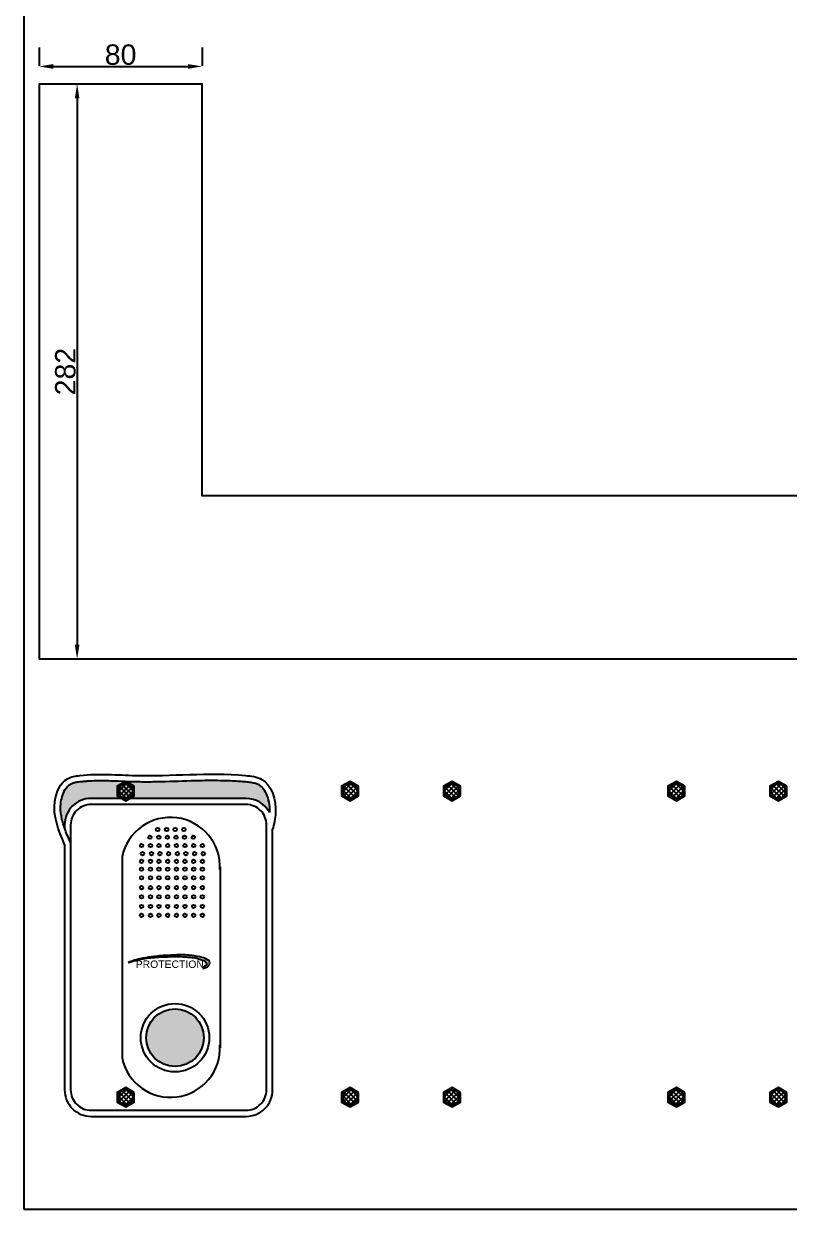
# Model space of a CAD drawing. Header units: millimetres. Extents: x 1729 to 7209, y 940 to 3564.
# Drawn here: x 1801 to 2176, y 2063 to 2645 of the extents above; entities that cross this region are included whole.
import ezdxf

# ---------------------------------------------------------------- set-up
doc = ezdxf.new("R2010")
doc.units = ezdxf.units.MM
doc.layers.add('Parafuso', color=5, linetype='Continuous')
doc.layers.add('Traço-fino', color=7, linetype='Continuous', transparency=0.7)
doc.styles.get("Standard").update_dxf_attribs({"font": 'arial.ttf'})
doc.dimstyles.new('ISO-25', dxfattribs={"dimtxt": 10, "dimasz": 7, "dimexe": 0.25, "dimexo": 18, "dimtad": 1, "dimtxsty": 'Standard', "dimcen": 2.5, "dimclrd": 1, "dimadec": 0, "dimazin": 0, "dimtfac": 1, "dimtmove": 0, "dimatfit": 3, "dimfxl": 0, "dimarcsym": 0})

# ---------------------------------------------------------------- blocks, each defined once
blk = doc.blocks.new('*D3')
at = {"color": 0, "lineweight": -2}
for p, q in [((1808.13, 2632.95), (1808.13, 2623.9)), ((1888.13, 2632.95), (1888.13, 2623.9))]:
    blk.add_line(p, q, dxfattribs=at)
at = {"color": 1, "lineweight": -2}
blk.add_line((1815.13, 2623.65), (1881.13, 2623.65), dxfattribs=at)
at = {"color": 1}
for points in [[(1815.13, 2624.81), (1815.13, 2622.48), (1808.13, 2623.65)], [(1881.13, 2624.81), (1881.13, 2622.48), (1888.13, 2623.65)]]:
    blk.add_solid(points, dxfattribs=at)
at = {"layer": 'Defpoints', "color": 0}
for p in [(1888.13, 2623.65), (1808.13, 2614.95), (1888.13, 2614.95)]:
    blk.add_point(p, dxfattribs=at)
at = {"color": 0, "insert": (1848.13, 2629.38), "char_height": 10, "attachment_point": 5}
blk.add_mtext('80', dxfattribs=at)
blk = doc.blocks.new('*D4')
at = {"color": 0, "lineweight": -2}
for p, q in [((1826.13, 2614.95), (1827.06, 2614.95)), ((1826.13, 2332.95), (1827.06, 2332.95))]:
    blk.add_line(p, q, dxfattribs=at)
at = {"color": 1, "lineweight": -2}
blk.add_line((1826.81, 2607.95), (1826.81, 2339.95), dxfattribs=at)
at = {"color": 1}
for points in [[(1825.64, 2607.95), (1827.97, 2607.95), (1826.81, 2614.95)], [(1825.64, 2339.95), (1827.97, 2339.95), (1826.81, 2332.95)]]:
    blk.add_solid(points, dxfattribs=at)
at = {"layer": 'Defpoints', "color": 0}
for p in [(1808.13, 2614.95), (1808.13, 2332.95), (1826.81, 2332.95)]:
    blk.add_point(p, dxfattribs=at)
at = {"color": 0, "insert": (1821.07, 2473.95), "char_height": 10, "attachment_point": 5, "rotation": 90}
blk.add_mtext('282', dxfattribs=at)
blk = doc.blocks.new('*U9')
at = {"layer": 'Parafuso'}
h = blk.add_hatch(dxfattribs=at)
h.set_pattern_fill('ANSI37', color=256, scale=0.522152)
h.set_pattern_definition([(45, (-39290.916, 24164.886), (-1.17226415, 1.17226415), []), (135, (-39290.916, 24164.886), (-1.17226415, -1.17226415), [])])
h.paths.add_polyline_path([(-3.77, 0, 1), (3.77, 0, 1)])
at = {"layer": 'Parafuso', "linetype": 'ByBlock', "ltscale": 0.002}
for p, q in [((-4.12, 2.38), (-3.67, 2.12)), ((0, 4.76), (0, 4.24)), ((4.12, 2.38), (3.67, 2.12)), ((-4.12, -2.38), (-3.67, -2.12)), ((0, -4.76), (0, -4.24)), ((3.67, -2.12), (4.12, -2.38)), ((4.06, -2.34), (3.67, -2.12))]:
    blk.add_line(p, q, dxfattribs=at)
at = {"layer": 'Parafuso'}
blk.add_lwpolyline([(4.12, 2.38), (0, 4.76), (-4.12, 2.38), (-4.12, -2.38), (0, -4.76), (4.12, -2.38)], close=True, dxfattribs=at)
at = {"layer": 'Parafuso', "linetype": 'ByBlock', "ltscale": 0.002}
blk.add_circle((0, 0), 3.77, dxfattribs=at)
for centre, start, end in [((-3.68, 3.33), 270.40144, 310.25446), ((-4.72, 1.52), 349.74554, 29.59856), ((-1.04, 4.85), 289.74554, 329.59856), ((1.04, 4.85), 210.40144, 250.25446), ((3.68, 3.33), 229.74554, 269.59856), ((4.72, 1.52), 150.40144, 190.25446), ((-4.72, -1.52), 330.40144, 10.25446), ((-3.68, -3.33), 49.74554, 89.59856), ((-1.04, -4.85), 30.40144, 70.25446), ((1.04, -4.85), 109.74554, 149.59856), ((3.68, -3.33), 90.40144, 130.25446), ((4.72, -1.52), 169.74553, 209.59855)]:
    blk.add_arc(centre, 1.21, start, end, dxfattribs=at)
blk = doc.blocks.new('Interfone')
h = blk.add_hatch(color=256)
h.dxf.hatch_style = 1
edge = h.paths.add_edge_path()
edge.add_spline(control_points=[(3192.88, 2609.38), (3192.89, 2609.58), (3192.9, 2609.78), (3192.91, 2610.67), (3192.89, 2611.38), (3192.71, 2613.6), (3192.44, 2615.13), (3191.58, 2617.96), (3191.01, 2619.25), (3189.97, 2620.86), (3189.6, 2621.35), (3188.81, 2622.18), (3188.39, 2622.53), (3187.75, 2622.95), (3187.54, 2623.08), (3186.78, 2623.46), (3186.16, 2623.68), (3184.76, 2624.04), (3183.98, 2624.18), (3182.73, 2624.35), (3182.3, 2624.39), (3181.42, 2624.48), (3180.97, 2624.52), (3179.5, 2624.65), (3178.47, 2624.72), (3176.25, 2624.87), (3175.04, 2624.93), (3170.42, 2625.13), (3167.04, 2625.17), (3161.97, 2625.15), (3160.29, 2625.13), (3153.05, 2624.98), (3147.52, 2624.76), (3139.2, 2624.53), (3136.42, 2624.48), (3132.25, 2624.46), (3130.85, 2624.46), (3128.05, 2624.5), (3126.65, 2624.53), (3123.06, 2624.65), (3120.87, 2624.75), (3115.56, 2624.96), (3112.45, 2625.07), (3107.78, 2625.04), (3106.23, 2624.99), (3103.9, 2624.87), (3103.13, 2624.81), (3101.96, 2624.71), (3101.57, 2624.68), (3100.79, 2624.6), (3100.4, 2624.55), (3099.54, 2624.45), (3099.07, 2624.39), (3098.02, 2624.22), (3097.46, 2624.1), (3096.44, 2623.81), (3095.99, 2623.65), (3095.4, 2623.36), (3095.23, 2623.26), (3094.81, 2622.99), (3094.58, 2622.81), (3093.89, 2622.2), (3093.44, 2621.7), (3092.44, 2620.23), (3091.92, 2619.18), (3091.12, 2616.89), (3090.82, 2615.65), (3090.54, 2613.62), (3090.48, 2612.8), (3090.43, 2609.99), (3090.69, 2608), (3091.48, 2604.6), (3091.91, 2603.2), (3092.41, 2601.78)], knot_values=[7.463101, 7.463101, 7.463101, 7.463101, 8.111265, 8.111265, 10.334947, 10.334947, 15.061931, 15.061931, 19.788915, 19.788915, 22.177625, 22.177625, 24.566334, 24.566334, 25.726624, 25.726624, 28.395847, 28.395847, 31.06507, 31.06507, 32.399681, 32.399681, 33.734293, 33.734293, 36.752746, 36.752746, 40.334595, 40.334595, 50.504797, 50.504797, 55.589899, 55.589899, 72.392507, 72.392507, 80.793812, 80.793812, 84.994464, 84.994464, 89.195116, 89.195116, 95.81117, 95.81117, 105.331951, 105.331951, 110.092341, 110.092341, 112.472537, 112.472537, 113.662634, 113.662634, 114.852732, 114.852732, 116.339562, 116.339562, 118.357618, 118.357618, 120.375674, 120.375674, 121.391917, 121.391917, 122.751525, 122.751525, 125.509227, 125.509227, 129.526554, 129.526554, 133.543882, 133.543882, 136.278523, 136.278523, 143.052796, 143.052796, 147.751517, 147.751517, 147.751517, 147.751517], degree=3, periodic=0)
edge.add_line((3092.41, 2601.78), (3092.41, 2603.26))
edge.add_arc((3105.41, 2603.26), 13, 90, 180, ccw=False)
edge.add_line((3105.41, 2616.26), (3181.41, 2616.26))
edge.add_arc((3181.41, 2603.26), 13, 28.09171, 90, ccw=False)
h = blk.add_hatch(color=256)
h.dxf.hatch_style = 1
edge = h.paths.add_edge_path()
edge.add_spline(control_points=[(3123.6, 2535.71), (3124.6, 2536.13), (3127.36, 2537.28), (3132.26, 2538.17), (3138.51, 2539.05), (3145.63, 2539.38), (3152.58, 2539.69), (3158.36, 2538.64), (3161.77, 2537.77), (3163.66, 2536.33), (3163.47, 2534.03), (3162.16, 2533.33), (3160.31, 2532.8), (3160.35, 2533.36), (3160.88, 2533.99), (3162.19, 2534.29), (3162.05, 2536.3), (3159.38, 2537.09), (3156.72, 2538.18), (3153.41, 2538.37), (3148.74, 2538.75), (3139.97, 2538.61), (3130.85, 2537.86), (3124.84, 2536.08), (3123.6, 2535.71)], knot_values=[0, 0, 0, 0, 3.244395, 8.936638, 14.847588, 22.192207, 30.333477, 35.624164, 39.6951, 40.970218, 42.22291, 45.715505, 46.045516, 46.124997, 47.244588, 48.325726, 49.682953, 51.751303, 55.856897, 58.611654, 61.541693, 69.941493, 84.896392, 88.746539, 88.746539, 88.746539, 88.746539], degree=3, periodic=0)
h = blk.add_hatch(color=256)
h.dxf.hatch_style = 1
h.paths.add_polyline_path([(3160.72, 2498.86, 1), (3132.42, 2498.86, 1)])
blk.add_line((3168.65, 2582.67), (3168.65, 2493.87))
for points in [[(3192.88, 2609.38, 0.276894), (3181.41, 2616.26), (3105.41, 2616.26, 0.414214), (3092.41, 2603.26), (3092.41, 2601.78)], [(3168.61, 2581.34, 0.929267), (3120.6, 2587.53), (3120.6, 2489.01, 0.929267), (3168.61, 2495.21)], [(3092.41, 2593.71), (3092.41, 2473.26, 0.414214), (3105.41, 2460.26), (3181.41, 2460.26, 0.414214), (3194.41, 2473.26), (3194.41, 2601.1)]]:
    blk.add_lwpolyline(points, format="xyb")
blk.add_lwpolyline([(3105.41, 2463.26), (3181.41, 2463.26, 0.414214), (3191.41, 2473.26), (3191.41, 2603.26, 0.414214), (3181.41, 2613.26), (3105.41, 2613.26, 0.414214), (3095.41, 2603.26), (3095.41, 2473.26, 0.414214)], format="xyb", close=True)
for centre, radius in [((3138.09, 2601.03), 0.847), ((3142.47, 2601.03), 0.847), ((3146.64, 2601.03), 0.847), ((3150.91, 2601.03), 0.847), ((3134.26, 2597.2), 0.847), ((3138.64, 2597.2), 0.847), ((3142.81, 2597.2), 0.847), ((3147.08, 2597.2), 0.847), ((3151.25, 2597.2), 0.847), ((3155.52, 2597.2), 0.847), ((3130.18, 2593.11), 0.847), ((3130.64, 2589.18), 0.847), ((3134.55, 2593.11), 0.847), ((3135.02, 2589.18), 0.847), ((3138.72, 2593.11), 0.847), ((3139.18, 2589.18), 0.847), ((3142.99, 2593.11), 0.847), ((3143.46, 2589.18), 0.847), ((3147.27, 2593.11), 0.847), ((3147.73, 2589.18), 0.847), ((3151.44, 2593.11), 0.847), ((3151.9, 2589.18), 0.847), ((3155.71, 2593.11), 0.847), ((3156.17, 2589.18), 0.847), ((3159.98, 2593.11), 0.847), ((3160.44, 2589.18), 0.847), ((3130.18, 2585.41), 0.847), ((3134.55, 2585.41), 0.847), ((3138.72, 2585.41), 0.847), ((3142.99, 2585.41), 0.847), ((3147.27, 2585.41), 0.847), ((3151.44, 2585.41), 0.847), ((3155.71, 2585.41), 0.847), ((3159.98, 2585.41), 0.847), ((3130.18, 2581.55), 0.847), ((3130.18, 2577.28), 0.847), ((3134.55, 2581.55), 0.847), ((3134.55, 2577.28), 0.847), ((3138.72, 2581.55), 0.847), ((3138.72, 2577.28), 0.847), ((3142.99, 2581.55), 0.847), ((3142.99, 2577.28), 0.847), ((3147.27, 2581.55), 0.847), ((3147.27, 2577.28), 0.847), ((3151.44, 2581.55), 0.847), ((3151.44, 2577.28), 0.847), ((3155.71, 2581.55), 0.847), ((3155.71, 2577.28), 0.847), ((3159.98, 2581.55), 0.847), ((3159.98, 2577.28), 0.847), ((3130.18, 2572.46), 0.847), ((3134.55, 2572.46), 0.847), ((3138.72, 2572.46), 0.847), ((3142.99, 2572.46), 0.847), ((3147.27, 2572.46), 0.847), ((3151.44, 2572.46), 0.847), ((3155.71, 2572.46), 0.847), ((3159.98, 2572.46), 0.847), ((3130.18, 2567.96), 0.847), ((3134.55, 2567.96), 0.847), ((3138.72, 2567.96), 0.847), ((3142.99, 2567.96), 0.847), ((3147.27, 2567.96), 0.847), ((3151.44, 2567.96), 0.847), ((3155.71, 2567.96), 0.847), ((3159.98, 2567.96), 0.847), ((3130.18, 2563.27), 0.847), ((3130.18, 2558.9), 0.847), ((3134.55, 2563.27), 0.847), ((3134.55, 2558.9), 0.847), ((3138.72, 2563.27), 0.847), ((3138.72, 2558.9), 0.847), ((3142.99, 2563.27), 0.847), ((3142.99, 2558.9), 0.847), ((3147.27, 2563.27), 0.847), ((3147.27, 2558.9), 0.847), ((3151.44, 2563.27), 0.847), ((3151.44, 2558.9), 0.847), ((3155.71, 2563.27), 0.847), ((3155.71, 2558.9), 0.847), ((3159.98, 2563.27), 0.847), ((3159.98, 2558.9), 0.847), ((3146.57, 2498.86), 16.77), ((3146.57, 2498.86), 14.15)]:
    blk.add_circle(centre, radius)
for points in [[(3092.41, 2593.71), (3087.69, 2614.92), (3093.83, 2625.91), (3099.96, 2627.52), (3127.2, 2627.52), (3181.09, 2627.52), (3189.14, 2625.61), (3195.87, 2609.14), (3194.41, 2601.1)], [(3123.6, 2535.71), (3126.63, 2536.88), (3132.19, 2538.12), (3138.04, 2538.9), (3145.37, 2539.36), (3153.52, 2539.36), (3158.74, 2538.5), (3162.56, 2537.12), (3163.47, 2536.22), (3163.47, 2534.96), (3160.65, 2532.9), (3160.32, 2532.9), (3160.32, 2532.98), (3160.96, 2533.89), (3161.9, 2534.44), (3161.9, 2535.8), (3160.14, 2536.88), (3156.22, 2538.09), (3153.48, 2538.38), (3150.55, 2538.58), (3142.15, 2538.58), (3127.31, 2536.75), (3123.6, 2535.71)]]:
    blk.add_spline(points, degree=3)
blk.add_open_spline([(3095.41, 2594.32), (3095.33, 2594.51), (3095.26, 2594.69), (3095.18, 2594.88), (3095.18, 2594.88), (3095.18, 2594.88), (3095.17, 2594.89), (3094.93, 2595.45), (3094.7, 2596.01), (3093.99, 2597.69), (3093.54, 2598.79), (3092.31, 2601.95), (3091.63, 2603.98), (3090.69, 2608), (3090.43, 2609.99), (3090.48, 2612.8), (3090.54, 2613.62), (3090.82, 2615.65), (3091.12, 2616.89), (3091.92, 2619.18), (3092.44, 2620.23), (3093.44, 2621.7), (3093.89, 2622.2), (3094.58, 2622.81), (3094.81, 2622.99), (3095.23, 2623.26), (3095.4, 2623.36), (3095.99, 2623.65), (3096.44, 2623.81), (3097.46, 2624.1), (3098.02, 2624.22), (3099.07, 2624.39), (3099.54, 2624.45), (3100.4, 2624.55), (3100.79, 2624.6), (3101.57, 2624.68), (3101.96, 2624.71), (3103.13, 2624.81), (3103.9, 2624.87), (3106.23, 2624.99), (3107.78, 2625.04), (3112.45, 2625.07), (3115.56, 2624.96), (3120.87, 2624.75), (3123.06, 2624.65), (3126.65, 2624.53), (3128.05, 2624.5), (3130.85, 2624.46), (3132.25, 2624.46), (3136.42, 2624.48), (3139.2, 2624.53), (3147.52, 2624.76), (3153.05, 2624.98), (3160.29, 2625.13), (3161.97, 2625.15), (3167.04, 2625.17), (3170.42, 2625.13), (3175.04, 2624.93), (3176.25, 2624.87), (3178.47, 2624.72), (3179.5, 2624.65), (3180.97, 2624.52), (3181.42, 2624.48), (3182.3, 2624.39), (3182.73, 2624.35), (3183.98, 2624.18), (3184.76, 2624.04), (3186.16, 2623.68), (3186.78, 2623.46), (3187.54, 2623.08), (3187.75, 2622.95), (3188.39, 2622.53), (3188.81, 2622.18), (3189.6, 2621.35), (3189.97, 2620.86), (3191.01, 2619.25), (3191.58, 2617.96), (3192.44, 2615.13), (3192.71, 2613.6), (3192.89, 2611.38), (3192.91, 2610.67), (3192.9, 2609.78), (3192.89, 2609.58), (3192.88, 2609.38)], degree=3, knots=[-0.596131, -0.596131, -0.596131, -0.596131, -0.006757, -0.006757, -0.006757, 0, 0, 0, 1.79585, 1.79585, 5.38755, 5.38755, 12.161823, 12.161823, 18.936095, 18.936095, 21.670736, 21.670736, 25.688064, 25.688064, 29.705391, 29.705391, 32.463094, 32.463094, 33.822701, 33.822701, 34.838944, 34.838944, 36.857, 36.857, 38.875056, 38.875056, 40.361886, 40.361886, 41.551984, 41.551984, 42.742082, 42.742082, 45.122277, 45.122277, 49.882667, 49.882667, 59.403448, 59.403448, 66.019502, 66.019502, 70.220155, 70.220155, 74.420807, 74.420807, 82.822111, 82.822111, 99.62472, 99.62472, 104.709821, 104.709821, 114.880024, 114.880024, 118.461872, 118.461872, 121.480325, 121.480325, 122.814937, 122.814937, 124.149548, 124.149548, 126.818771, 126.818771, 129.487994, 129.487994, 130.648284, 130.648284, 133.036994, 133.036994, 135.425703, 135.425703, 140.152687, 140.152687, 144.879672, 144.879672, 147.103353, 147.103353, 147.751517, 147.751517, 147.751517, 147.751517])
at = {"insert": (3127.31, 2536.75), "char_height": 3.649, "attachment_point": 1}
blk.add_mtext_dynamic_manual_height_columns('PROTECTION', width=60.8215, gutter_width=165.25, heights=[0], dxfattribs=at)

msp = doc.modelspace()

# ---------------------------------------------------------------- linework, layer by layer
msp.add_lwpolyline([(1800.631, 2062.949), (2900.631, 2062.949), (2900.631, 2862.949), (1800.631, 2862.949)], close=True)
for centre in [(1850.631, 2268.099), (1960.631, 2268.099), (2010.631, 2268.099), (2120.631, 2268.099), (2170.631, 2268.099), (1850.631, 2117.949), (1960.631, 2117.949), (2010.631, 2117.949), (2120.631, 2117.949), (2170.631, 2117.949)]:
    msp.add_circle(centre, 3.5)
at = {"layer": 'Traço-fino'}
msp.add_lwpolyline([(2900.631, 2412.949), (1888.131, 2412.949), (1888.131, 2614.949), (1808.131, 2614.949), (1808.131, 2332.949), (1808.131, 2332.949), (2900.631, 2332.949)], dxfattribs=at)

# ---------------------------------------------------------------- block references
at = {"layer": 'Parafuso'}
for p in [(1850.631, 2268.099), (1960.631, 2268.099), (2010.631, 2268.099), (2120.631, 2268.099), (2170.631, 2268.099), (1850.631, 2117.949), (1960.631, 2117.949), (2010.631, 2117.949), (2120.631, 2117.949), (2170.631, 2117.949)]:
    msp.add_blockref('*U9', p, dxfattribs=at)
at = {"layer": 'Traço-fino'}
msp.add_blockref('Interfone', (-1271.765, -351.732), dxfattribs=at)

# ---------------------------------------------------------------- dimensions: what is measured, and where the dimension line sits
dim = msp.add_linear_dim(base=(1888.131, 2623.648), p1=(1808.131, 2614.949), p2=(1888.131, 2614.949), dimstyle='ISO-25')
dim.commit()
dim.dimension.update_dxf_attribs({"geometry": '*D3', "text_midpoint": (1848.131, 2629.379)})
dim = msp.add_linear_dim(base=(1826.805, 2332.949), p1=(1808.131, 2614.949), p2=(1808.131, 2332.949), angle=90, dimstyle='ISO-25')
dim.commit()
dim.dimension.update_dxf_attribs({"geometry": '*D4', "text_midpoint": (1821.075, 2473.949)})

doc.saveas('drawing.dxf')
